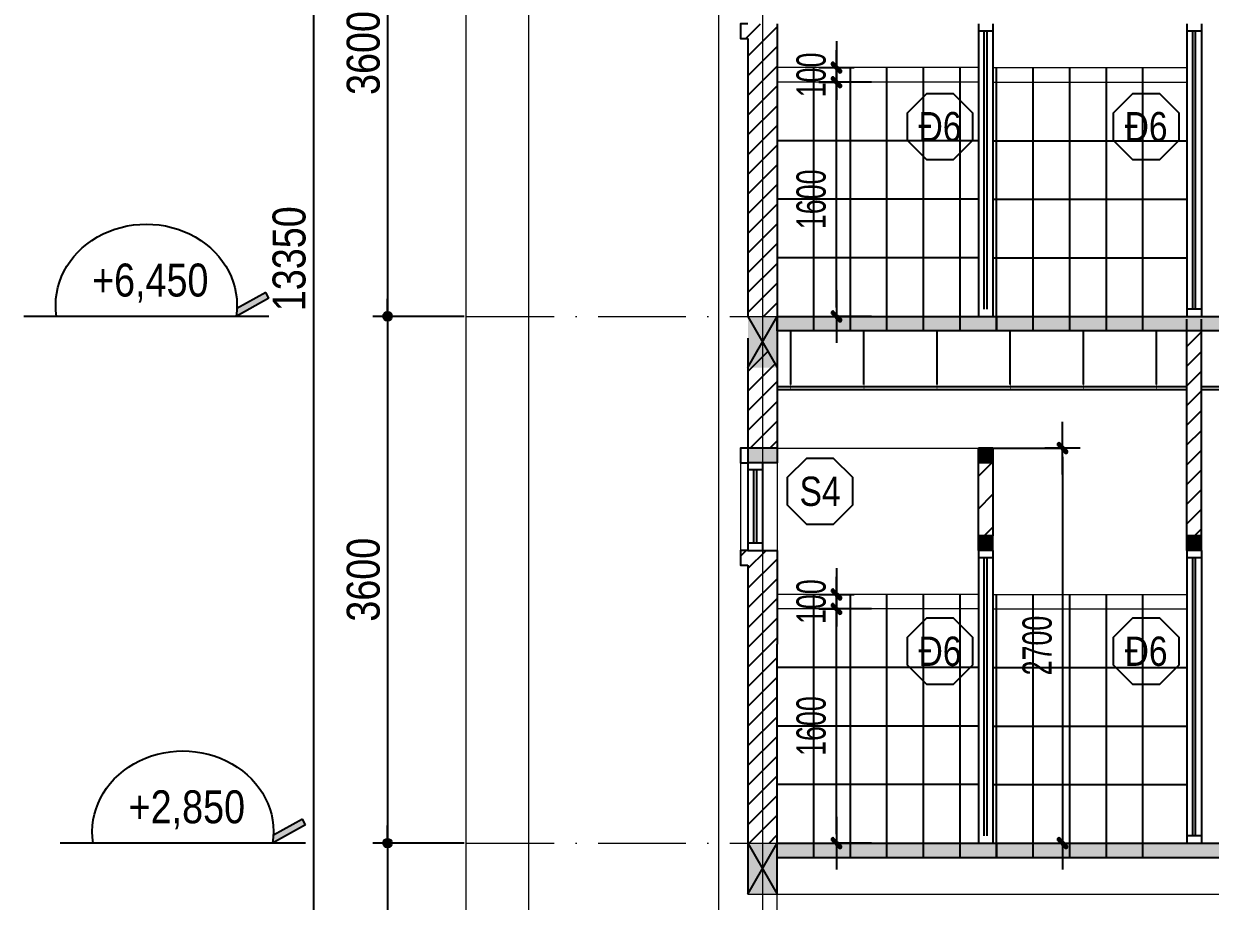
# Model space of a CAD drawing. Extents: x -79995 to 347433, y -157641 to 104789.
# Drawn here: x 33595 to 41705, y -92078 to -86081 of the extents above; entities that cross this region are included whole.
import ezdxf
from ezdxf.enums import TextEntityAlignment as Align

# ---------------------------------------------------------------- set-up
doc = ezdxf.new("R2010")
doc.units = 0
doc.linetypes.add('ACAD_ISO10W100', pattern=[18, 12, -3, 0, -3])
doc.layers.get('0').update_dxf_attribs({"color": 255, "linetype": 'CONTINUOUS'})
doc.layers.get('DEFPOINTS').update_dxf_attribs({"linetype": 'CONTINUOUS'})
for name, color, linetype in [('009', 251, 'CONTINUOUS'), ('daucat', 220, 'CONTINUOUS'), ('DIM', 1, 'CONTINUOUS'), ('DOOR', 20, 'CONTINUOUS'), ('HACH', 8, 'CONTINUOUS'), ('TAGS', 60, 'CONTINUOUS'), ('TUONG', 131, 'CONTINUOUS')]:
    doc.layers.add(name, color=color, linetype=linetype)
doc.layers.add('NET-THAY', color=2, linetype='CONTINUOUS', lineweight=13)
doc.layers.add('TRUC', color=24, linetype='CONTINUOUS', lineweight=0)
doc.styles.add('HEL-CONDENSE', font='')
doc.styles.add('KICHTHUOC', font='', dxfattribs={"width": 0.8})
doc.styles.get("Standard").update_dxf_attribs({"font": '', "height": 25})
doc.styles.add('VNI-HELVE-CONDENSEN', font='')
doc.styles.get('HEL-CONDENSE').set_extended_font_data('VNI-Helve-Condense')
doc.styles.get('KICHTHUOC').set_extended_font_data('VNI-Helve-Condense')
doc.styles.get('Standard').set_extended_font_data('VNI-Helve-Condense')
doc.styles.get('VNI-HELVE-CONDENSEN').set_extended_font_data('VNI-Helve-Condense')
doc.dimstyles.new('1-100', dxfattribs={"dimtxt": 200, "dimasz": 60, "dimexe": 0, "dimexo": 0, "dimgap": 70, "dimtad": 1, "dimtoh": 1, "dimdec": 0, "dimzin": 9, "dimdsep": 46, "dimtxsty": 'KICHTHUOC', "dimblk": 'KTHUOC', "dimcen": 15, "dimdle": 150, "dimclrd": 256, "dimclre": 256, "dimclrt": 7, "dimadec": 0, "dimazin": 0, "dimtfac": 1, "dimtdec": 0, "dimtix": 1, "dimtmove": 2, "dimatfit": 3, "dimfxl": 1, "dimtolj": 1, "dimtzin": 1, "dimarcsym": 0})
doc.dimstyles.get("Standard").update_dxf_attribs({"dimtxt": 0.18, "dimasz": 0.18, "dimexe": 0.18, "dimexo": 0.0625, "dimgap": 0.09, "dimtad": 0, "dimtih": 1, "dimtoh": 1, "dimdec": 4, "dimzin": 0, "dimdsep": 46, "dimtxsty": 'Standard', "dimcen": 0.09, "dimadec": 0, "dimazin": 0, "dimtfac": 1, "dimtdec": 4, "dimtofl": 0, "dimtmove": 0, "dimatfit": 3, "dimfxl": 1, "dimtolj": 1, "dimtzin": 0, "dimarcsym": 0})

# ---------------------------------------------------------------- blocks, each defined once
blk = doc.blocks.new('D50')
at = {"layer": 'DIM'}
blk.add_hatch(color=256, dxfattribs=at).paths.add_polyline_path([(25, 0, 1), (-25, 0, 1)])
blk.add_line((25, 0), (100, 0), dxfattribs=at)
blk.add_circle((0, 0), 25, dxfattribs=at)
blk = doc.blocks.new('*D1053')
at = {"layer": 'DEFPOINTS', "color": 0, "transparency": 16777216}
for p in [(36606.6, -84480.7), (36082.1, -88080.7), (36606.6, -88080.7)]:
    blk.add_point(p, dxfattribs=at)
at = {"layer": 'DIM', "color": 1, "lineweight": -2, "transparency": 16777216}
for p, q in [((36606.6, -84480.7), (35982.1, -84480.7)), ((36082.1, -84481.9), (36082.1, -88079.5)), ((36606.6, -88080.7), (35982.1, -88080.7))]:
    blk.add_line(p, q, dxfattribs=at)
at = {"layer": 'DIM', "color": 1, "lineweight": -2, "transparency": 16777216, "xscale": 1.199999999999999, "yscale": 1.199999999999999, "zscale": 1.199999999999999}
for p, rotation in [((36082.1, -84480.7), 90), ((36082.1, -88080.7), 270)]:
    blk.add_blockref('D50', p, dxfattribs=dict(at, rotation=rotation))
at = {"layer": 'DIM', "color": 7, "transparency": 16777216, "insert": (35917.2, -86280.7), "char_height": 225, "attachment_point": 5, "rotation": 90, "style": 'HEL-CONDENSE'}
blk.add_mtext('\\A1;3600', dxfattribs=at)
blk = doc.blocks.new('*D1054')
at = {"layer": 'DEFPOINTS', "color": 0, "transparency": 16777216}
for p in [(36606.6, -88080.7), (36082.1, -91680.7), (36606.6, -91680.7)]:
    blk.add_point(p, dxfattribs=at)
at = {"layer": 'DIM', "color": 1, "lineweight": -2, "transparency": 16777216}
for p, q in [((36606.6, -88080.7), (35982.1, -88080.7)), ((36082.1, -88081.9), (36082.1, -91679.5)), ((36606.6, -91680.7), (35982.1, -91680.7))]:
    blk.add_line(p, q, dxfattribs=at)
at = {"layer": 'DIM', "color": 1, "lineweight": -2, "transparency": 16777216, "xscale": 1.199999999999999, "yscale": 1.199999999999999, "zscale": 1.199999999999999}
for p, rotation in [((36082.1, -88080.7), 90), ((36082.1, -91680.7), 270)]:
    blk.add_blockref('D50', p, dxfattribs=dict(at, rotation=rotation))
at = {"layer": 'DIM', "color": 7, "transparency": 16777216, "insert": (35917.2, -89880.7), "char_height": 225, "attachment_point": 5, "rotation": 90, "style": 'HEL-CONDENSE'}
blk.add_mtext('\\A1;3600', dxfattribs=at)
blk = doc.blocks.new('*D1055')
at = {"layer": 'DEFPOINTS', "color": 0, "transparency": 16777216}
for p in [(36606.6, -91680.7), (36082.1, -94380.7), (36606.6, -94380.7)]:
    blk.add_point(p, dxfattribs=at)
at = {"layer": 'DIM', "color": 1, "lineweight": -2, "transparency": 16777216}
for p, q in [((36606.6, -91680.7), (35982.1, -91680.7)), ((36082.1, -91681.9), (36082.1, -94379.5)), ((36606.6, -94380.7), (35982.1, -94380.7))]:
    blk.add_line(p, q, dxfattribs=at)
at = {"layer": 'DIM', "color": 1, "lineweight": -2, "transparency": 16777216, "xscale": 1.199999999999999, "yscale": 1.199999999999999, "zscale": 1.199999999999999}
for p, rotation in [((36082.1, -91680.7), 90), ((36082.1, -94380.7), 270)]:
    blk.add_blockref('D50', p, dxfattribs=dict(at, rotation=rotation))
at = {"layer": 'DIM', "color": 7, "transparency": 16777216, "insert": (35917.2, -93030.7), "char_height": 225, "attachment_point": 5, "rotation": 90, "style": 'HEL-CONDENSE'}
blk.add_mtext('\\A1;2700', dxfattribs=at)
blk = doc.blocks.new('*D1057')
at = {"layer": 'DEFPOINTS', "color": 0, "transparency": 16777216}
for p in [(35982.1, -81180.7), (35575.1, -94530.7), (35982.1, -94530.7)]:
    blk.add_point(p, dxfattribs=at)
at = {"layer": 'DIM', "color": 1, "lineweight": -2, "transparency": 16777216}
for p, q in [((35982.1, -81180.7), (35475.1, -81180.7)), ((35575.1, -81181.9), (35575.1, -94529.5)), ((35982.1, -94530.7), (35475.1, -94530.7))]:
    blk.add_line(p, q, dxfattribs=at)
at = {"layer": 'DIM', "color": 1, "lineweight": -2, "transparency": 16777216, "xscale": 1.199999999999999, "yscale": 1.199999999999999, "zscale": 1.199999999999999}
for p, rotation in [((35575.1, -81180.7), 90), ((35575.1, -94530.7), 270)]:
    blk.add_blockref('D50', p, dxfattribs=dict(at, rotation=rotation))
at = {"layer": 'DIM', "color": 7, "transparency": 16777216, "insert": (35410.2, -87686.9), "char_height": 225, "attachment_point": 5, "rotation": 90, "style": 'HEL-CONDENSE'}
blk.add_mtext('\\A1;13350', dxfattribs=at)
blk = doc.blocks.new('CAODO')
at = {"layer": 'TAGS', "linetype": 'Continuous'}
h = blk.add_hatch(color=256, dxfattribs=at)
edge = h.paths.add_edge_path()
edge.add_line((-906.9, 181.5), (-931, 137.7))
edge.add_line((-931, 137.7), (-681, 0))
edge.add_ellipse((0, 87.1), major_axis=(688, 0), ratio=0.890858, start_angle=182.47792, end_angle=188.16658, ccw=False)
edge.add_line((-687.4, 60.6), (-906.9, 181.5))
for p, q in [((-931, 137.7), (-906.9, 181.5)), ((-906.9, 181.5), (-687.4, 60.6)), ((-931, 137.7), (-681, 0)), ((-931, 0), (931, 0))]:
    blk.add_line(p, q, dxfattribs=at)
blk.add_ellipse((0, 87.1), major_axis=(688, 0), ratio=0.890858, start_param=-0.142534, end_param=3.284126, dxfattribs=at)
at = {"layer": 'TAGS', "linetype": 'Continuous', "style": 'VNI-HELVE-CONDENSEN'}
blk.add_attdef('0.000', text='', height=250, dxfattribs=at).set_placement((0.2, 232.3), align=Align.MIDDLE_CENTER)
blk = doc.blocks.new('KH-CUADI')
at = {"layer": 'TAGS'}
blk.add_lwpolyline([(-124, 300), (-300, 124), (-300, -124), (-124, -300), (124, -300), (300, -124), (300, 124), (124, 300)], close=True, dxfattribs=at)
at = {"layer": 'TAGS', "style": 'VNI-HELVE-CONDENSEN'}
blk.add_attdef('D', text='', height=300, dxfattribs=at).set_placement((0, 0), align=Align.MIDDLE)
blk = doc.blocks.new('KTHUOC')
at = {"ltscale": 50}
h = blk.add_hatch(color=256, dxfattribs=at)
edge = h.paths.add_edge_path()
edge.add_line((0.28, 0.53), (-0.53, -0.28))
edge.add_arc((-0.41, -0.41), 0.175, 135, 225)
edge.add_arc((-0.41, -0.41), 0.175, 225, 315)
edge.add_line((-0.28, -0.53), (0.53, 0.28))
edge.add_arc((0.41, 0.41), 0.175, 315, 405)
edge.add_arc((0.41, 0.41), 0.175, 45, 135)
for p, q in [((0, -2), (0, 2)), ((-3, 0), (3, 0))]:
    blk.add_line(p, q)
blk.add_lwpolyline([(0.28, 0.53), (-0.53, -0.28, 0.414214), (-0.53, -0.53), (-0.53, -0.53, 0.414214), (-0.28, -0.53), (0.53, 0.28, 0.414214), (0.53, 0.53), (0.53, 0.53, 0.414214)], format="xyb", close=True)
blk = doc.blocks.new('*D1335')
at = {"layer": '009', "lineweight": -2, "transparency": 16777216}
for p, q in [((39389.2, -90080.7), (39150.1, -90080.7)), ((39150.1, -91620.7), (39150.1, -90140.7)), ((39389.2, -91680.7), (39150.1, -91680.7))]:
    blk.add_line(p, q, dxfattribs=at)
at = {"layer": 'DEFPOINTS', "color": 0, "transparency": 16777216}
for p in [(39150.1, -90080.7), (39389.2, -90080.7), (39389.2, -91680.7)]:
    blk.add_point(p, dxfattribs=at)
at = {"layer": '009', "lineweight": -2, "transparency": 16777216, "xscale": 60, "yscale": 60, "zscale": 60}
for p, rotation in [((39150.1, -90080.7), 90), ((39150.1, -91680.7), 270)]:
    blk.add_blockref('KTHUOC', p, dxfattribs=dict(at, rotation=rotation))
at = {"layer": '009', "color": 7, "transparency": 16777216, "insert": (38978, -90880.7), "char_height": 200, "attachment_point": 5, "rotation": 90, "style": 'KICHTHUOC'}
blk.add_mtext('\\A1;1600', dxfattribs=at)
blk = doc.blocks.new('*D1336')
at = {"layer": '009', "lineweight": -2, "transparency": 16777216}
for p, q in [((39150.1, -89920.7), (39150.1, -89860.7)), ((39030.1, -89980.7), (39150.1, -89980.7)), ((39150.1, -90080.7), (39150.1, -89980.7)), ((39030.1, -90080.7), (39150.1, -90080.7)), ((39150.1, -90140.7), (39150.1, -90200.7))]:
    blk.add_line(p, q, dxfattribs=at)
at = {"layer": 'DEFPOINTS', "color": 0, "transparency": 16777216}
for p in [(39030.1, -89980.7), (39150.1, -89980.7), (39030.1, -90080.7)]:
    blk.add_point(p, dxfattribs=at)
at = {"layer": '009', "lineweight": -2, "transparency": 16777216, "xscale": 60, "yscale": 60, "zscale": 60}
for p, rotation in [((39150.1, -89980.7), 270), ((39150.1, -90080.7), 90)]:
    blk.add_blockref('KTHUOC', p, dxfattribs=dict(at, rotation=rotation))
at = {"layer": '009', "color": 7, "transparency": 16777216, "insert": (38978, -90030.7), "char_height": 200, "attachment_point": 5, "rotation": 90, "style": 'KICHTHUOC'}
blk.add_mtext('\\A1;100', dxfattribs=at)
blk = doc.blocks.new('*D1337')
at = {"layer": '009', "lineweight": -2, "transparency": 16777216}
for p, q in [((39389.2, -86480.7), (39150.1, -86480.7)), ((39150.1, -88020.7), (39150.1, -86540.7)), ((39389.2, -88080.7), (39150.1, -88080.7))]:
    blk.add_line(p, q, dxfattribs=at)
at = {"layer": 'DEFPOINTS', "color": 0, "transparency": 16777216}
for p in [(39150.1, -86480.7), (39389.2, -86480.7), (39389.2, -88080.7)]:
    blk.add_point(p, dxfattribs=at)
at = {"layer": '009', "lineweight": -2, "transparency": 16777216, "xscale": 60, "yscale": 60, "zscale": 60}
for p, rotation in [((39150.1, -86480.7), 90), ((39150.1, -88080.7), 270)]:
    blk.add_blockref('KTHUOC', p, dxfattribs=dict(at, rotation=rotation))
at = {"layer": '009', "color": 7, "transparency": 16777216, "insert": (38978, -87280.7), "char_height": 200, "attachment_point": 5, "rotation": 90, "style": 'KICHTHUOC'}
blk.add_mtext('\\A1;1600', dxfattribs=at)
blk = doc.blocks.new('*D1338')
at = {"layer": '009', "lineweight": -2, "transparency": 16777216}
for p, q in [((39150.1, -86320.7), (39150.1, -86260.7)), ((39030.1, -86380.7), (39150.1, -86380.7)), ((39150.1, -86480.7), (39150.1, -86380.7)), ((39030.1, -86480.7), (39150.1, -86480.7)), ((39150.1, -86540.7), (39150.1, -86600.7))]:
    blk.add_line(p, q, dxfattribs=at)
at = {"layer": 'DEFPOINTS', "color": 0, "transparency": 16777216}
for p in [(39030.1, -86380.7), (39150.1, -86380.7), (39030.1, -86480.7)]:
    blk.add_point(p, dxfattribs=at)
at = {"layer": '009', "lineweight": -2, "transparency": 16777216, "xscale": 60, "yscale": 60, "zscale": 60}
for p, rotation in [((39150.1, -86380.7), 270), ((39150.1, -86480.7), 90)]:
    blk.add_blockref('KTHUOC', p, dxfattribs=dict(at, rotation=rotation))
at = {"layer": '009', "color": 7, "transparency": 16777216, "insert": (38978, -86430.7), "char_height": 200, "attachment_point": 5, "rotation": 90, "style": 'KICHTHUOC'}
blk.add_mtext('\\A1;100', dxfattribs=at)
blk = doc.blocks.new('*D1339')
at = {"layer": '009', "lineweight": -2, "transparency": 16777216}
for p, q in [((40220, -88980.7), (40694.9, -88980.7)), ((40694.9, -89040.7), (40694.9, -91620.7)), ((40245, -91680.7), (40694.9, -91680.7))]:
    blk.add_line(p, q, dxfattribs=at)
at = {"layer": 'DEFPOINTS', "color": 0, "transparency": 16777216}
for p in [(40220, -88980.7), (40245, -91680.7), (40694.9, -91680.7)]:
    blk.add_point(p, dxfattribs=at)
at = {"layer": '009', "lineweight": -2, "transparency": 16777216, "xscale": 60, "yscale": 60, "zscale": 60}
for p, rotation in [((40694.9, -88980.7), 90), ((40694.9, -91680.7), 270)]:
    blk.add_blockref('KTHUOC', p, dxfattribs=dict(at, rotation=rotation))
at = {"layer": '009', "color": 7, "transparency": 16777216, "insert": (40522.7, -90330.7), "char_height": 200, "attachment_point": 5, "rotation": 90, "style": 'KICHTHUOC'}
blk.add_mtext('\\A1;2700', dxfattribs=at)

msp = doc.modelspace()

# ---------------------------------------------------------------- hatches: boundary and pattern name
at = {"layer": '009'}
h = msp.add_hatch(dxfattribs=at)
h.set_pattern_fill('ANSI31', color=256, scale=30, style=0)
h.set_pattern_definition([(45, (-1260657.26, -300869.02), (-67.351921, 67.351921), [])])
h.paths.add_polyline_path([(44644.966, -84780.733), (44544.966, -84780.733), (44544.966, -87880.733), (44644.966, -87880.733)])
h.paths.add_polyline_path([(44644.966, -88255.733), (44544.966, -88430.733), (44544.966, -91480.733), (44644.966, -91480.733)])
h.paths.add_polyline_path([(41644.966, -88180.733), (41544.966, -88180.733), (41544.966, -89580.733), (41644.966, -89580.733)])
h.paths.add_polyline_path([(38644.966, -89680.733), (38544.966, -89680.733), (38494.966, -89680.733), (38494.966, -89780.733), (38544.966, -89780.733), (38544.966, -91680.733), (38644.966, -91680.733)])
h.paths.add_polyline_path([(38744.966, -89680.733), (38644.966, -89680.733), (38644.966, -91680.733), (38744.966, -91680.733), (38744.966, -90320.733)])
h.paths.add_polyline_path([(38644.966, -88255.733), (38544.966, -88430.733), (38544.966, -88980.733), (38644.966, -88980.733)])
h.paths.add_polyline_path([(38744.966, -88430.733), (38644.966, -88255.733), (38644.966, -88980.733), (38744.966, -88980.733)])
h.paths.add_polyline_path([(38644.966, -86080.733), (38544.966, -86080.733), (38494.966, -86080.733), (38494.966, -86180.733), (38544.966, -86180.733), (38544.966, -88080.733), (38644.966, -88080.733)])
h.paths.add_polyline_path([(38744.966, -86080.733), (38644.966, -86080.733), (38644.966, -88080.733), (38744.966, -88080.733)])
h.paths.add_polyline_path([(41644.966, -84780.733), (41544.966, -84780.733), (41544.966, -85980.733), (41644.966, -85980.733)])
h.paths.add_polyline_path([(44329.616, -84797.718), (44860.316, -84797.718), (44860.316, -85140.018), (44329.616, -85140.018)], flags=9)
h.paths.add_polyline_path([(44123.916, -85039.806), (44666.016, -85039.806), (44666.016, -85382.106), (44123.916, -85382.106)], flags=9)
h.paths.add_polyline_path([(44175.116, -89158.062), (44714.816, -89158.062), (44714.816, -89500.362), (44175.116, -89500.362)], flags=9)
h.paths.add_polyline_path([(41329.616, -85039.806), (41860.316, -85039.806), (41860.316, -85382.106), (41329.616, -85382.106)], flags=9)
h = msp.add_hatch(dxfattribs=at)
h.set_pattern_fill('ANSI31', color=256, scale=50, style=0)
h.set_pattern_definition([(45, (-1260657.26, -300869.02), (-112.253202, 112.253202), [])])
h.paths.add_polyline_path([(40219.966, -89080.733), (40119.966, -89080.733), (40119.966, -89580.733), (40219.966, -89580.733)])
at = {"layer": 'TUONG'}
for points in [[(40244.966, -88080.733), (38744.966, -88080.733), (38744.966, -88180.733), (40244.966, -88180.733)], [(42544.966, -88080.733), (40244.966, -88080.733), (40244.966, -88180.733), (42544.966, -88180.733)], [(40244.966, -91680.733), (38744.966, -91680.733), (38744.966, -91780.733), (40244.966, -91780.733)], [(42544.966, -91680.733), (40244.966, -91680.733), (40244.966, -91780.733), (42544.966, -91780.733)]]:
    msp.add_hatch(color=4, dxfattribs=at).paths.add_polyline_path(points)
h = msp.add_hatch(color=4, dxfattribs=at)
h.paths.add_polyline_path([(38669.966, -88980.733), (38744.966, -88980.733), (38744.966, -89080.733), (38669.966, -89080.733)])
h.paths.add_polyline_path([(38544.966, -88980.733), (38669.966, -88980.733), (38669.966, -89080.733), (38544.966, -89080.733)])
h = msp.add_hatch(color=4, dxfattribs=at)
h.paths.add_polyline_path([(40144.966, -88980.733), (40219.966, -88980.733), (40219.966, -89080.733), (40144.966, -89080.733)])
h.paths.add_polyline_path([(40119.966, -88980.733), (40119.966, -89080.733), (40144.966, -89080.733), (40144.966, -88980.733)])
h = msp.add_hatch(color=4, dxfattribs=at)
h.paths.add_polyline_path([(40144.966, -89580.733), (40219.966, -89580.733), (40219.966, -89680.733), (40144.966, -89680.733)])
h.paths.add_polyline_path([(40119.966, -89580.733), (40119.966, -89680.733), (40144.966, -89680.733), (40144.966, -89580.733)])
h = msp.add_hatch(color=4, dxfattribs=at)
h.paths.add_polyline_path([(41569.966, -89580.733), (41644.966, -89580.733), (41644.966, -89680.733), (41569.966, -89680.733)])
h.paths.add_polyline_path([(41544.966, -89580.733), (41544.966, -89680.733), (41569.966, -89680.733), (41569.966, -89580.733)])

# ---------------------------------------------------------------- linework, layer by layer
at = {"layer": 'daucat', "const_width": 4}
for points in [[(38837.765, -88480.733), (38837.765, -88580.733), (38807.765, -88580.733)], [(38837.765, -88480.733), (38837.765, -88580.733), (38867.765, -88580.733)], [(39337.765, -88480.733), (39337.765, -88580.733), (39307.765, -88580.733)], [(39337.765, -88480.733), (39337.765, -88580.733), (39367.765, -88580.733)], [(39837.765, -88480.733), (39837.765, -88580.733), (39807.765, -88580.733)], [(39837.765, -88480.733), (39837.765, -88580.733), (39867.765, -88580.733)], [(40337.765, -88480.733), (40337.765, -88580.733), (40307.765, -88580.733)], [(40337.765, -88480.733), (40337.765, -88580.733), (40367.765, -88580.733)], [(40837.765, -88480.733), (40837.765, -88580.733), (40807.765, -88580.733)], [(40837.765, -88480.733), (40837.765, -88580.733), (40867.765, -88580.733)], [(41337.765, -88480.733), (41337.765, -88580.733), (41307.765, -88580.733)], [(41337.765, -88480.733), (41337.765, -88580.733), (41367.765, -88580.733)]]:
    msp.add_lwpolyline(points, dxfattribs=at)
at = {"layer": 'DOOR'}
for p, q in [((40119.966, -86080.733), (40119.966, -88080.733)), ((40219.966, -86080.733), (40219.966, -88080.733)), ((41544.966, -86080.733), (41544.966, -88080.733)), ((41644.966, -86080.733), (41644.966, -88080.733)), ((40219.966, -86130.733), (40119.966, -86130.733)), ((41644.966, -86130.733), (41544.966, -86130.733)), ((41644.966, -88030.733), (41544.966, -88030.733)), ((38744.966, -88560.733), (41544.966, -88560.733)), ((38744.966, -88580.733), (41544.966, -88580.733)), ((41644.966, -88560.733), (44544.966, -88560.733)), ((41644.966, -88580.733), (44544.966, -88580.733)), ((38544.966, -89080.733), (38544.966, -89680.733)), ((38644.966, -89080.733), (38644.966, -89680.733)), ((38644.966, -89130.733), (38544.966, -89130.733)), ((38644.966, -89630.733), (38544.966, -89630.733)), ((40119.966, -89680.733), (40119.966, -91680.733)), ((40219.966, -89680.733), (40219.966, -91680.733)), ((41544.966, -89680.733), (41544.966, -91680.733)), ((41644.966, -89680.733), (41644.966, -91680.733)), ((40219.966, -89730.733), (40119.966, -89730.733)), ((41644.966, -89730.733), (41544.966, -89730.733)), ((41644.966, -91630.733), (41544.966, -91630.733))]:
    msp.add_line(p, q, dxfattribs=at)
at = {"layer": 'DOOR', "color": 251}
for p, q in [((40159.966, -88030.733), (40159.966, -86130.733)), ((40179.966, -88030.733), (40179.966, -86130.733)), ((41584.966, -88030.733), (41584.966, -86130.733)), ((41604.966, -88030.733), (41604.966, -86130.733)), ((38584.966, -89630.733), (38584.966, -89130.733)), ((38604.966, -89630.733), (38604.966, -89130.733)), ((40159.966, -91630.733), (40159.966, -89730.733)), ((40179.966, -91630.733), (40179.966, -89730.733)), ((41584.966, -91630.733), (41584.966, -89730.733)), ((41604.966, -91630.733), (41604.966, -89730.733))]:
    msp.add_line(p, q, dxfattribs=at)
at = {"layer": 'HACH'}
for p, q in [((40119.966, -86880.733), (38744.966, -86880.733)), ((40219.966, -86880.733), (41544.966, -86880.733)), ((40119.966, -87280.733), (38744.966, -87280.733)), ((40219.966, -87280.733), (41544.966, -87280.733)), ((40119.966, -87680.733), (38744.966, -87680.733)), ((40219.966, -87680.733), (41544.966, -87680.733)), ((40119.966, -90480.733), (38744.966, -90480.733)), ((40219.966, -90480.733), (41544.966, -90480.733)), ((40119.966, -90880.733), (38744.966, -90880.733)), ((40219.966, -90880.733), (41544.966, -90880.733)), ((40119.966, -91280.733), (38744.966, -91280.733)), ((40219.966, -91280.733), (41544.966, -91280.733))]:
    msp.add_line(p, q, dxfattribs=at)
for points in [[(38994.966, -88180.733), (38994.966, -86380.733)], [(39244.966, -88180.733), (39244.966, -86380.733)], [(39494.966, -88180.733), (39494.966, -86380.733)], [(39744.966, -88180.733), (39744.966, -86380.733)], [(39994.966, -88180.733), (39994.966, -86380.733)], [(40244.966, -88180.733), (40244.966, -86380.733)], [(40494.966, -88180.733), (40494.966, -86380.733)], [(40744.966, -88180.733), (40744.966, -86380.733)], [(40994.966, -88180.733), (40994.966, -86380.733)], [(41244.966, -88180.733), (41244.966, -86380.733)], [(38837.765, -88547.143), (38837.765, -88180.733)], [(39337.765, -88547.143), (39337.765, -88180.733)], [(39837.765, -88547.143), (39837.765, -88180.733)], [(40337.765, -88547.143), (40337.765, -88180.733)], [(40837.765, -88547.143), (40837.765, -88180.733)], [(41337.765, -88547.143), (41337.765, -88180.733)], [(38994.966, -91780.733), (38994.966, -89980.733)], [(39244.966, -91780.733), (39244.966, -89980.733)], [(39494.966, -91780.733), (39494.966, -89980.733)], [(39744.966, -91780.733), (39744.966, -89980.733)], [(39994.966, -91780.733), (39994.966, -89980.733)], [(40244.966, -91780.733), (40244.966, -89980.733)], [(40494.966, -91780.733), (40494.966, -89980.733)], [(40744.966, -91780.733), (40744.966, -89980.733)], [(40994.966, -91780.733), (40994.966, -89980.733)], [(41244.966, -91780.733), (41244.966, -89980.733)]]:
    msp.add_lwpolyline(points, dxfattribs=at)
at = {"layer": 'NET-THAY'}
for p, q in [((38344.966, -84480.733), (38344.966, -93780.733)), ((40119.966, -86380.733), (38744.966, -86380.733)), ((40219.966, -86380.733), (41544.966, -86380.733)), ((40119.966, -86480.733), (38744.966, -86480.733)), ((40219.966, -86480.733), (41544.966, -86480.733)), ((38744.966, -88980.733), (40119.966, -88980.733)), ((38494.966, -89080.733), (38494.966, -89680.733)), ((38744.966, -89080.733), (38744.966, -89680.733)), ((40119.966, -89980.733), (38744.966, -89980.733)), ((40219.966, -89980.733), (41544.966, -89980.733)), ((40119.966, -90080.733), (38744.966, -90080.733)), ((40219.966, -90080.733), (41544.966, -90080.733)), ((38544.966, -92030.733), (44544.966, -92030.733))]:
    msp.add_line(p, q, dxfattribs=at)
msp.add_lwpolyline([(38744.966, -93780.733), (38744.966, -92030.733)], dxfattribs=at)
at = {"layer": 'TRUC', "linetype": 'ACAD_ISO10W100', "ltscale": 50}
for p, q in [((36620.367, -88080.733), (57664.711, -88080.733)), ((36620.367, -91680.733), (57664.711, -91680.733))]:
    msp.add_line(p, q, dxfattribs=at)
at = {"layer": 'TRUC', "linetype": 'ACAD_ISO10W100', "ltscale": 0.2}
for points in [[(37044.966, -80836.552), (37044.966, -95158.363)], [(38644.966, -80836.552), (38644.966, -95158.363)]]:
    msp.add_lwpolyline(points, dxfattribs=at)
msp.add_lwpolyline([(36620.367, -81597.281), (57664.711, -81597.281), (57664.711, -95919.092), (36620.367, -95919.092)], close=True, dxfattribs=at)
at = {"layer": 'TUONG', "color": 4}
for p, q in [((38744.966, -86080.733), (38744.966, -89080.733)), ((38544.966, -86180.733), (38544.966, -88080.733)), ((38544.966, -88430.733), (38744.966, -88080.733)), ((38544.966, -88080.733), (38744.966, -88430.733)), ((41544.966, -89680.733), (41544.966, -88100.733)), ((41644.966, -89680.733), (41644.966, -88100.733)), ((38544.966, -88230.733), (38544.966, -88430.733)), ((38744.966, -88980.733), (38544.966, -88980.733)), ((40119.966, -89080.733), (40119.966, -88980.733)), ((40219.966, -88980.733), (40119.966, -88980.733)), ((40219.966, -89080.733), (40219.966, -88980.733)), ((38744.966, -89080.733), (38544.966, -89080.733)), ((40219.966, -89080.733), (40119.966, -89080.733)), ((40219.966, -89080.733), (40119.966, -89080.733)), ((40119.966, -89680.733), (40119.966, -89580.733)), ((40219.966, -89580.733), (40119.966, -89580.733)), ((40219.966, -89680.733), (40219.966, -89580.733)), ((41644.966, -89580.733), (41544.966, -89580.733)), ((38544.966, -89680.733), (38744.966, -89680.733)), ((38744.966, -89680.733), (38744.966, -90320.733)), ((40219.966, -89680.733), (40119.966, -89680.733)), ((40219.966, -89680.733), (40119.966, -89680.733)), ((41644.966, -89680.733), (41544.966, -89680.733)), ((41644.966, -89680.733), (41544.966, -89680.733)), ((38544.966, -92030.733), (38744.966, -91680.733)), ((38544.966, -91680.733), (38744.966, -92030.733)), ((38544.966, -91830.733), (38544.966, -92030.733))]:
    msp.add_line(p, q, dxfattribs=at)
for points in [[(38544.966, -86080.733), (38494.966, -86080.733), (38494.966, -86180.733), (38544.966, -86180.733)], [(38544.966, -88430.733), (38544.966, -89080.733)], [(38544.966, -88980.733), (38494.966, -88980.733), (38494.966, -89080.733), (38544.966, -89080.733)], [(38544.966, -89680.733), (38494.966, -89680.733), (38494.966, -89780.733), (38544.966, -89780.733)], [(38544.966, -89780.733), (38544.966, -92030.733)], [(38744.966, -92030.733), (38744.966, -90320.733)]]:
    msp.add_lwpolyline(points, dxfattribs=at)
for points in [[(38744.966, -88080.733), (40244.966, -88080.733), (40244.966, -88180.733), (38744.966, -88180.733)], [(40244.966, -88080.733), (42644.966, -88080.733), (42644.966, -88180.733), (40244.966, -88180.733)], [(40119.966, -88980.733), (40219.966, -88980.733), (40219.966, -89580.733), (40119.966, -89580.733)], [(38744.966, -91680.733), (40244.966, -91680.733), (40244.966, -91780.733), (38744.966, -91780.733)], [(40244.966, -91680.733), (42644.966, -91680.733), (42644.966, -91780.733), (40244.966, -91780.733)]]:
    msp.add_lwpolyline(points, close=True, dxfattribs=at)
at = {"layer": 'TUONG'}
for points in [[(38744.966, -88430.733), (38544.966, -88430.733), (38744.966, -88080.733), (38544.966, -88080.733)], [(38744.966, -92030.733), (38544.966, -92030.733), (38744.966, -91680.733), (38544.966, -91680.733)]]:
    msp.add_trace(points, dxfattribs=at)

# ---------------------------------------------------------------- block references
at = {"layer": 'TAGS', "linetype": 'Continuous'}
ref = msp.add_blockref('KH-CUADI', (39857.913, -86784.006), dxfattribs=dict(at, xscale=0.75, yscale=0.75, zscale=0.75, rotation=180))
ref.add_attrib('D', 'Ñ6', dxfattribs={"color": 7, "height": 200, "style": 'VNI-HELVE-CONDENSEN'}).set_placement((39857.913, -86784.006), align=Align.MIDDLE)
ref = msp.add_blockref('KH-CUADI', (41266.512, -86784.006), dxfattribs=dict(at, xscale=0.75, yscale=0.75, zscale=0.75, rotation=180))
ref.add_attrib('D', 'Ñ6', dxfattribs={"color": 7, "height": 200, "style": 'VNI-HELVE-CONDENSEN'}).set_placement((41266.512, -86784.006), align=Align.MIDDLE)
ref = msp.add_blockref('CAODO', (34433.393, -88080.733), dxfattribs=dict(at, xscale=-0.9000000001396984, yscale=0.9000000001396984, zscale=0.9))
ref.add_attrib('0.000', '+6,450', dxfattribs={"color": 7, "linetype": 'Continuous', "height": 225, "style": 'VNI-HELVE-CONDENSEN'}).set_placement((34460.226, -87832.635), align=Align.MIDDLE_CENTER)
ref = msp.add_blockref('KH-CUADI', (39037.995, -89276.109), dxfattribs=dict(at, xscale=0.75, yscale=0.75, zscale=0.75, rotation=180))
ref.add_attrib('D', 'S4', dxfattribs={"color": 7, "height": 200, "style": 'VNI-HELVE-CONDENSEN'}).set_placement((39037.995, -89276.109), align=Align.MIDDLE)
ref = msp.add_blockref('KH-CUADI', (39857.913, -90369.288), dxfattribs=dict(at, xscale=0.75, yscale=0.75, zscale=0.75, rotation=180))
ref.add_attrib('D', 'Ñ6', dxfattribs={"color": 7, "height": 200, "style": 'VNI-HELVE-CONDENSEN'}).set_placement((39857.913, -90369.288), align=Align.MIDDLE)
ref = msp.add_blockref('KH-CUADI', (41266.512, -90369.288), dxfattribs=dict(at, xscale=0.75, yscale=0.75, zscale=0.75, rotation=180))
ref.add_attrib('D', 'Ñ6', dxfattribs={"color": 7, "height": 200, "style": 'VNI-HELVE-CONDENSEN'}).set_placement((41266.512, -90369.288), align=Align.MIDDLE)
ref = msp.add_blockref('CAODO', (34683.393, -91680.733), dxfattribs=dict(at, xscale=-0.9000000001396984, yscale=0.9000000001396984, zscale=0.9))
ref.add_attrib('0.000', '+2,850', dxfattribs={"color": 7, "linetype": 'Continuous', "height": 225, "style": 'VNI-HELVE-CONDENSEN'}).set_placement((34710.226, -91432.635), align=Align.MIDDLE_CENTER)

# ---------------------------------------------------------------- dimensions: what is measured, and where the dimension line sits
at = {"layer": '009'}
for base, p1, p2, picture, middle in [((39150.149, -86380.733), (39030.149, -86480.733), (39030.149, -86380.733), '*D1338', (38978.016, -86430.733)), ((39150.149, -86480.733), (39389.156, -88080.733), (39389.156, -86480.733), '*D1337', (38978.016, -87280.733)), ((40694.859, -91680.733), (40219.966, -88980.733), (40244.966, -91680.733), '*D1339', (40522.725, -90330.733)), ((39150.149, -89980.733), (39030.149, -90080.733), (39030.149, -89980.733), '*D1336', (38978.016, -90030.733)), ((39150.149, -90080.733), (39389.156, -91680.733), (39389.156, -90080.733), '*D1335', (38978.016, -90880.733))]:
    dim = msp.add_linear_dim(base=base, p1=p1, p2=p2, angle=90, dimstyle='1-100', dxfattribs=at)
    dim.commit()
    dim.dimension.update_dxf_attribs({"geometry": picture, "text_midpoint": middle})
at = {"layer": 'DIM'}
dim = msp.add_linear_dim(base=(35575.118, -94530.733), p1=(35982.084, -81180.733), p2=(35982.084, -94530.733), angle=90, dimstyle='Standard', override={"dimtxt": 225, "dimasz": 1.2, "dimexe": 100, "dimexo": 0, "dimgap": 50, "dimtad": 1, "dimtih": 0, "dimtoh": 0, "dimdec": 2, "dimzin": 13, "dimtxsty": 'HEL-CONDENSE', "dimblk": 'D50', "dimcen": 0, "dimclrd": 1, "dimclre": 1, "dimclrt": 7, "dimtdec": 2, "dimtofl": 1, "dimldrblk": 'D50', "dimtzin": 13}, dxfattribs=at)
dim.commit()
dim.dimension.update_dxf_attribs({"geometry": '*D1057', "text_midpoint": (35575.118, -87686.881), "dimtype": 160})
for base, p1, p2, picture, middle in [((36082.084, -88080.733), (36606.561, -84480.733), (36606.561, -88080.733), '*D1053', (35917.184, -86280.733)), ((36082.084, -91680.733), (36606.561, -88080.733), (36606.561, -91680.733), '*D1054', (35917.184, -89880.733)), ((36082.084, -94380.733), (36606.561, -91680.733), (36606.561, -94380.733), '*D1055', (35917.184, -93030.733))]:
    dim = msp.add_linear_dim(base=base, p1=p1, p2=p2, angle=90, dimstyle='Standard', override={"dimtxt": 225, "dimasz": 1.2, "dimexe": 100, "dimexo": 0, "dimgap": 50, "dimtad": 1, "dimtih": 0, "dimtoh": 0, "dimdec": 2, "dimzin": 13, "dimtxsty": 'HEL-CONDENSE', "dimblk": 'D50', "dimcen": 0, "dimclrd": 1, "dimclre": 1, "dimclrt": 7, "dimtdec": 2, "dimtofl": 1, "dimtmove": 1, "dimldrblk": 'D50', "dimtzin": 13}, dxfattribs=at)
    dim.commit()
    dim.dimension.update_dxf_attribs({"geometry": picture, "text_midpoint": middle})

doc.saveas('drawing.dxf')
